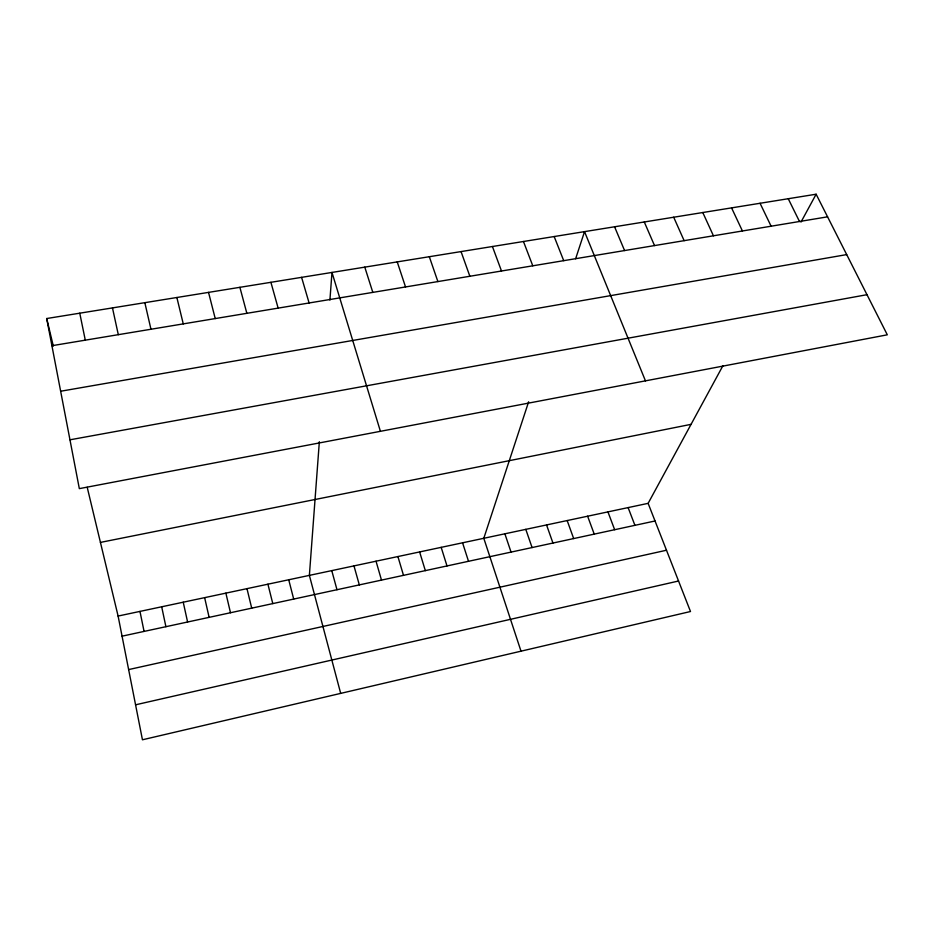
<?xml version="1.0" encoding="UTF-8"?>
<svg xmlns="http://www.w3.org/2000/svg" width="934" height="934" viewBox="0 0 934 934"><rect width="100%" height="100%" fill="white"/><g stroke="black" fill="none" stroke-linecap="round" stroke-linejoin="round"><path stroke-width="1.4" d="M319.346 441.724L309.376 575.379L340.688 693.39M329.912 300.071L331.979 272.436L380.418 431.321M528.632 401.795L483.8 538.288L521.009 651.185M575.613 258.788L584.532 231.632L645.464 380.862M87.212 487.303L118.104 616.055L648.126 503.344L722.869 365.813M800.987 222.082L816.129 194.214L887.3 334.816L79.332 488.634L46.7 318.529L816.129 194.214M135.57 704.808L678.551 581.006M128.635 669.585L666.502 550.231M122.062 636.171L655.038 520.985M100.428 542.409L691.067 424.34M69.968 439.809L866.986 294.689M60.652 391.241L846.694 254.597M51.919 345.708L827.582 216.828M788.238 198.72L799.492 221.498M760.054 203.273L771.11 226.215M731.567 207.873L742.425 230.978M702.788 212.532L713.436 235.788M673.694 217.225L684.132 240.657M644.285 221.977L654.512 245.584M614.572 226.775L624.577 250.557M554.166 236.535L563.716 260.668M648.126 503.344L690.495 611.513L142.447 739.786L118.104 616.055M628.115 507.594L634.922 525.328M523.46 241.497L532.777 265.805M607.941 511.89L614.654 529.706M492.428 246.518L501.5 271.012M587.626 516.21L594.234 534.12M567.172 520.553L573.674 538.568M461.046 251.585L469.86 276.266M546.553 524.943L552.951 543.051M525.795 529.356L532.076 547.558M429.313 256.71L437.883 281.578M504.874 533.804L511.05 552.099M397.23 261.894L405.531 286.948M462.563 542.806L468.518 561.299M364.785 267.136L372.818 292.389M441.175 547.347L447.001 565.946M419.623 551.936L425.332 570.627M397.907 556.547L403.5 575.344M301.6 277.351L309.096 302.978M376.028 561.206L381.492 580.107M353.974 565.899L359.321 584.894M270.907 282.313L278.134 308.115M331.757 570.616L336.987 589.728M239.886 287.322L246.856 313.322M288.723 579.769L293.696 599.079M208.539 292.389L215.229 318.576M267.918 584.194L272.786 603.597M176.865 297.502L183.262 323.888M246.973 588.654L251.713 608.151M46.7 318.529L53.308 346.047M225.876 593.137L230.488 612.739M144.84 302.674L150.958 329.247M204.639 597.655L209.123 617.362M183.239 602.208L187.594 622.009M112.477 307.905L118.303 334.676M161.687 606.785L165.902 626.702M79.764 313.194L85.286 340.163M139.972 611.408L144.07 631.419"/></g></svg>
